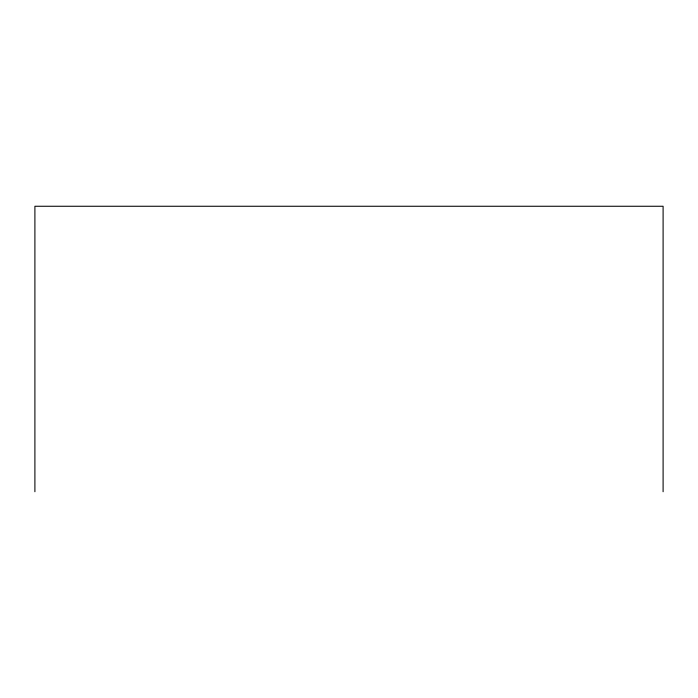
<?xml version="1.0" encoding="UTF-8"?>
<svg xmlns="http://www.w3.org/2000/svg" width="698" height="698" viewBox="0 0 698 698"><rect width="100%" height="100%" fill="white"/><g stroke="black" fill="none" stroke-linecap="round" stroke-linejoin="round"><path stroke-width="1.05" d="M663.1 491.741L663.1 206.259L34.9 206.259L34.9 491.741"/></g></svg>
